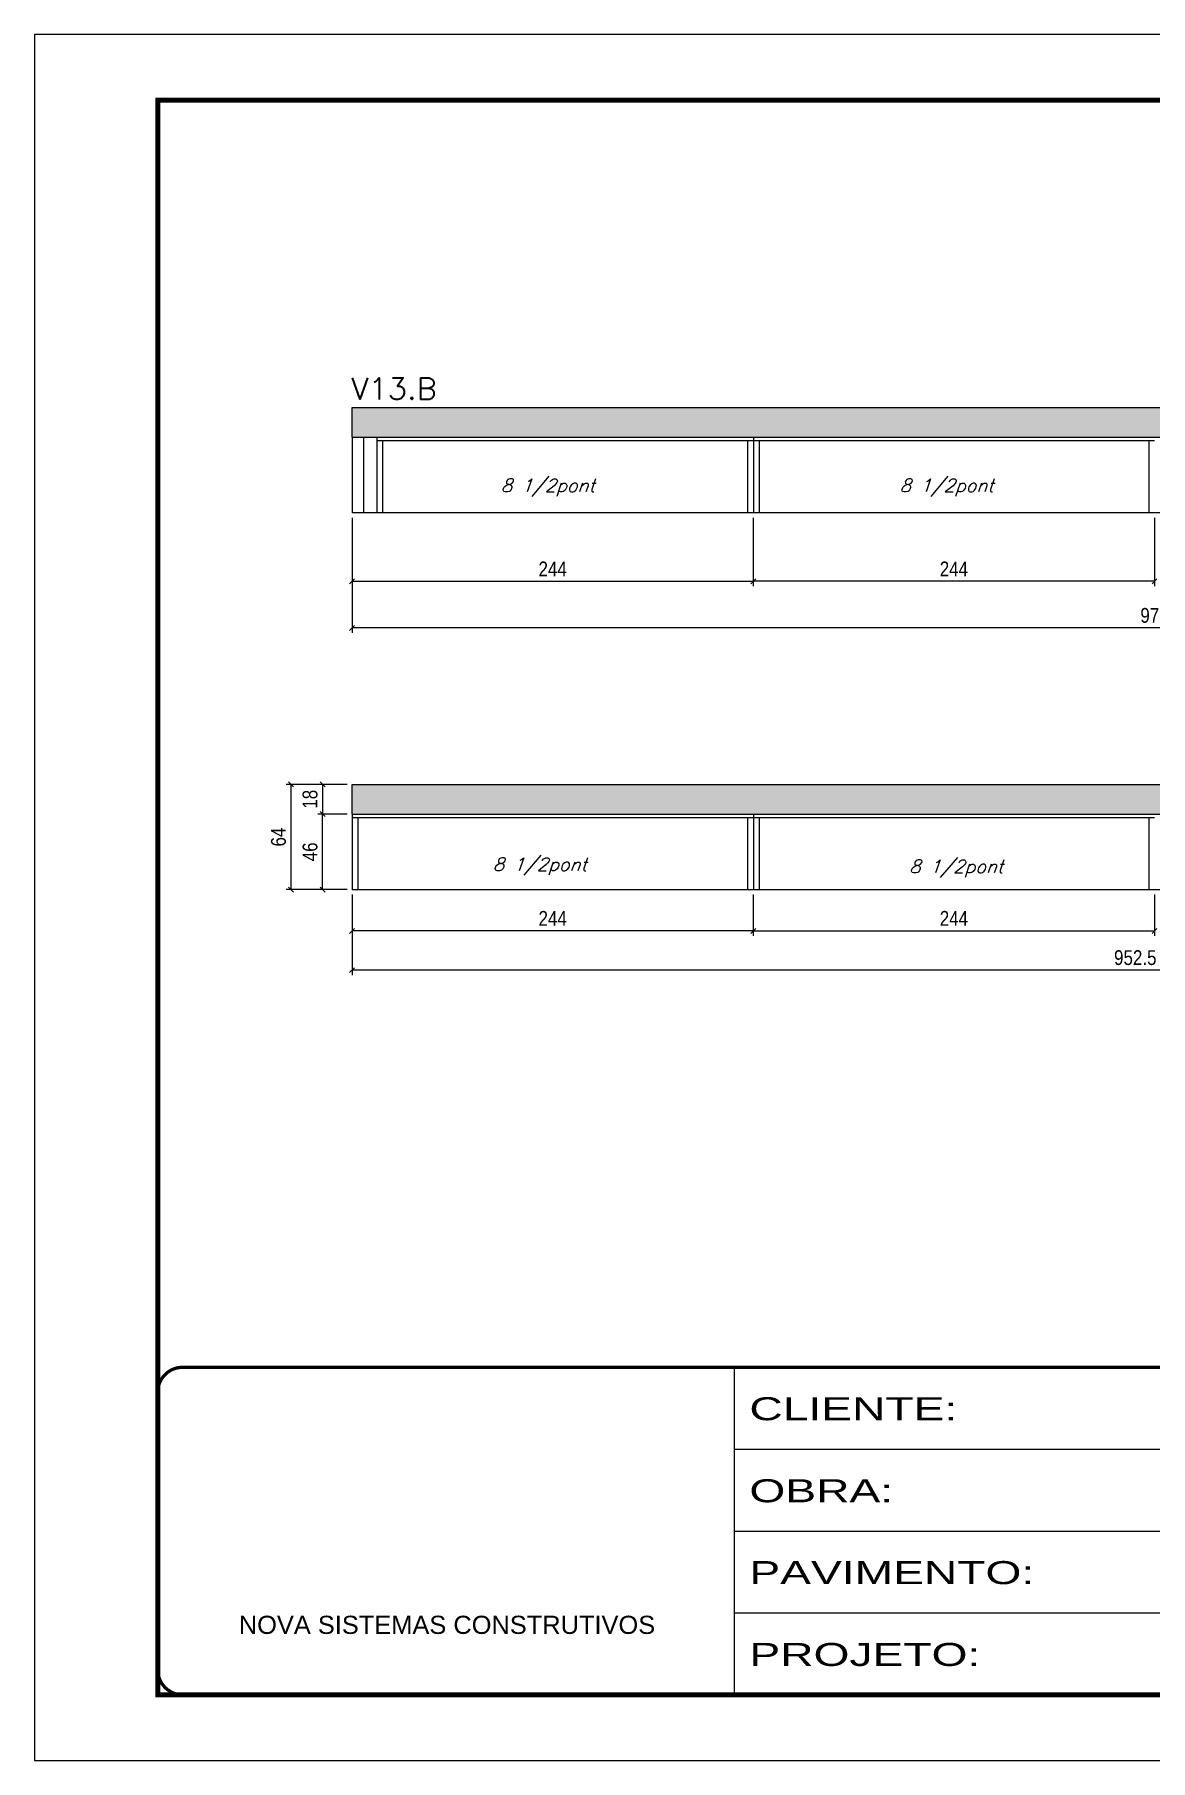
# Model space of a CAD drawing. Extents: x -10448 to -1189, y -11772 to 17235.
# Drawn here: x -7265 to -6586, y 11200 to 12250 of the extents above; entities that cross this region are included whole.
import ezdxf

# ---------------------------------------------------------------- set-up
doc = ezdxf.new("R2010")
doc.units = 0
doc.linetypes.add('CONTINUO', pattern=[0])
doc.linetypes.add('DASHED', pattern=[0.75, 0.5, -0.25])
for name, color, linetype in [('COTA', 241, 'Continuous'), ('Painéis', 200, 'Continuous'), ('SARR_2.2x7', 40, 'Continuous'), ('SARR_3.5x7', 81, 'Continuous'), ('texto', 7, 'Continuous')]:
    doc.layers.add(name, color=color, linetype=linetype)
for name, color, linetype, lineweight in [('Folhas', 255, 'Continuous', 9), ('SARRAFO DE PRESSAO', 251, 'DASHED', 9), ('Texto Seção', 7, 'Continuous', 15)]:
    doc.layers.add(name, color=color, linetype=linetype, lineweight=lineweight)
doc.styles.add('ARIAL', font='arial.ttf')
doc.styles.add('COTA TECNICA-50', font='techl___.ttf', dxfattribs={"height": 9})
doc.styles.add('REGUA-120', font='ROMANS.shx', dxfattribs={"height": 15})
doc.styles.add('Romans', font='romans.shx')
doc.styles.add('Tecnologia', font='')
doc.styles.get('Tecnologia').set_extended_font_data('Forgotten Futurist')
doc.dimstyles.new('COTA PAINEL-50', dxfattribs={"dimtxt": 9, "dimasz": 3, "dimexe": 3, "dimexo": 3, "dimgap": 3, "dimtad": 1, "dimdec": 1, "dimzin": 12, "dimdsep": 46, "dimtxsty": 'COTA TECNICA-50', "dimblk1": 'OBLIQUE', "dimblk2": 'OBLIQUE', "dimsah": 1, "dimcen": 0.9, "dimclrd": 4, "dimclre": 4, "dimclrt": 240, "dimadec": 1, "dimazin": 3, "dimtfac": 1, "dimtdec": 1, "dimtmove": 0, "dimatfit": 3, "dimfxl": 1, "dimtolj": 1, "dimtzin": 12, "dimarcsym": 0})

# ---------------------------------------------------------------- blocks, each defined once
blk = doc.blocks.new('9999999999')
at = {"color": 30, "linetype": 'CONTINUO'}
for p, q in [((98564.6, 34230.2), (98564.6, 34429.4)), ((98564.6, 34379.6), (99584, 34379.6)), ((98564.6, 34329.8), (99488, 34329.8)), ((98564.6, 34280), (99488, 34280))]:
    blk.add_line(p, q, dxfattribs=at)
at = {"color": 30, "linetype": 'CONTINUO', "const_width": 2}
blk.add_lwpolyline([(99584, 34230.2), (99584, 34414.4, 0.414214), (99569, 34429.4), (98229, 34429.4, 0.414214), (98214, 34414.4), (98214, 34245.2, 0.414214), (98229, 34230.2), (99584, 34230.2)], format="xyb", dxfattribs=at)
at = {"layer": 'Folhas'}
blk.add_lwpolyline([(98139, 34190.2), (99624, 34190.2), (99624, 35240.2), (98139, 35240.2)], close=True, dxfattribs=at)
at = {"layer": 'Folhas', "color": 30, "const_width": 3}
blk.add_lwpolyline([(98214, 34230.2), (99584, 34230.2), (99584, 35200.2), (98214, 35200.2)], close=True, dxfattribs=at)
at = {"color": 7, "linetype": 'Continuous', "ltscale": 5, "style": 'ARIAL'}
blk.add_text('NOVA SISTEMAS CONSTRUTIVOS', height=11.059, dxfattribs=at).set_placement((98263.2, 34267.2))
at = {"layer": 'Folhas', "color": 7, "style": 'Tecnologia', "width": 1.5}
for s, p in [('CLIENTE:', (98573.7, 34397.2)), ('OBRA:', (98573.7, 34347.3)), ('PAVIMENTO:', (98573.7, 34297.5)), ('PROJETO:', (98573.7, 34247.7))]:
    blk.add_text(s, height=14, dxfattribs=at).set_placement(p)
blk = doc.blocks.new('_Oblique')
at = {"color": 0, "linetype": 'ByBlock', "lineweight": -2}
blk.add_line((-0.5, -0.5), (0.5, 0.5), dxfattribs=at)
blk = doc.blocks.new('*D330')
at = {"layer": 'COTA', "color": 4, "linetype": 'ByBlock', "lineweight": -2, "transparency": 16777216}
for p, q in [((-6827.7, 11956), (-6827.7, 11914.3)), ((-6583.7, 11956), (-6583.7, 11914.3)), ((-6583.7, 11917.3), (-6827.7, 11917.3))]:
    blk.add_line(p, q, dxfattribs=at)
at = {"layer": 'Defpoints', "color": 0, "linetype": 'ByBlock', "transparency": 16777216}
for p in [(-6827.7, 11959), (-6583.7, 11959), (-6827.7, 11917.3)]:
    blk.add_point(p, dxfattribs=at)
at = {"layer": 'COTA', "color": 4, "linetype": 'ByBlock', "lineweight": -2, "transparency": 16777216, "xscale": 3, "yscale": 3, "zscale": 3, "rotation": 180}
blk.add_blockref('_Oblique', (-6827.7, 11917.3), dxfattribs=at)
at = {"layer": 'COTA', "color": 4, "linetype": 'ByBlock', "lineweight": -2, "transparency": 16777216, "xscale": 3, "yscale": 3, "zscale": 3}
blk.add_blockref('_Oblique', (-6583.7, 11917.3), dxfattribs=at)
at = {"layer": 'COTA', "color": 240, "linetype": 'ByBlock', "transparency": 16777216, "insert": (-6705.7, 11924.8), "char_height": 9, "attachment_point": 5, "style": 'COTA TECNICA-50'}
blk.add_mtext('\\A1;244', dxfattribs=at)
blk = doc.blocks.new('*D332')
at = {"layer": 'COTA', "color": 4, "linetype": 'ByBlock', "lineweight": -2, "transparency": 16777216}
for p, q in [((-7071.7, 11956), (-7071.7, 11914.3)), ((-6827.7, 11956), (-6827.7, 11914.3)), ((-7071.7, 11917.3), (-6827.7, 11917.3))]:
    blk.add_line(p, q, dxfattribs=at)
at = {"layer": 'Defpoints', "color": 0, "linetype": 'ByBlock', "transparency": 16777216}
for p in [(-7071.7, 11959), (-6827.7, 11959), (-6827.7, 11917.3)]:
    blk.add_point(p, dxfattribs=at)
at = {"layer": 'COTA', "color": 4, "linetype": 'ByBlock', "lineweight": -2, "transparency": 16777216, "xscale": 3, "yscale": 3, "zscale": 3, "rotation": 180}
blk.add_blockref('_Oblique', (-7071.7, 11917.3), dxfattribs=at)
at = {"layer": 'COTA', "color": 4, "linetype": 'ByBlock', "lineweight": -2, "transparency": 16777216, "xscale": 3, "yscale": 3, "zscale": 3}
blk.add_blockref('_Oblique', (-6827.7, 11917.3), dxfattribs=at)
at = {"layer": 'COTA', "color": 240, "linetype": 'ByBlock', "transparency": 16777216, "insert": (-6949.7, 11924.8), "char_height": 9, "attachment_point": 5, "style": 'COTA TECNICA-50'}
blk.add_mtext('\\A1;244', dxfattribs=at)
blk = doc.blocks.new('*D1399')
at = {"layer": 'COTA', "color": 4, "linetype": 'ByBlock', "lineweight": -2, "transparency": 16777216}
for p, q in [((-7071.7, 11956), (-7071.7, 11885.9)), ((-6095.7, 11956), (-6095.7, 11885.9)), ((-6095.7, 11888.9), (-7071.7, 11888.9))]:
    blk.add_line(p, q, dxfattribs=at)
at = {"layer": 'Defpoints', "color": 0, "linetype": 'ByBlock', "transparency": 16777216}
for p in [(-7071.7, 11959), (-6095.7, 11959), (-7071.7, 11888.9)]:
    blk.add_point(p, dxfattribs=at)
at = {"layer": 'COTA', "color": 4, "linetype": 'ByBlock', "lineweight": -2, "transparency": 16777216, "xscale": 3, "yscale": 3, "zscale": 3, "rotation": 180}
blk.add_blockref('_Oblique', (-7071.7, 11888.9), dxfattribs=at)
at = {"layer": 'COTA', "color": 4, "linetype": 'ByBlock', "lineweight": -2, "transparency": 16777216, "xscale": 3, "yscale": 3, "zscale": 3}
blk.add_blockref('_Oblique', (-6095.7, 11888.9), dxfattribs=at)
at = {"layer": 'COTA', "color": 240, "linetype": 'ByBlock', "transparency": 16777216, "insert": (-6583.7, 11896.5), "char_height": 9, "attachment_point": 5, "style": 'COTA TECNICA-50'}
blk.add_mtext('\\A1;976', dxfattribs=at)
blk = doc.blocks.new('*D334')
at = {"layer": 'COTA', "color": 4, "linetype": 'ByBlock', "lineweight": -2, "transparency": 16777216}
for p, q in [((-7071.7, 11726.7), (-7071.7, 11701.6)), ((-6827.7, 11726.7), (-6827.7, 11701.6)), ((-6827.7, 11704.6), (-7071.7, 11704.6))]:
    blk.add_line(p, q, dxfattribs=at)
at = {"layer": 'Defpoints', "color": 0, "linetype": 'ByBlock', "transparency": 16777216}
for p in [(-7071.7, 11729.7), (-6827.7, 11729.7), (-7071.7, 11704.6)]:
    blk.add_point(p, dxfattribs=at)
at = {"layer": 'COTA', "color": 4, "linetype": 'ByBlock', "lineweight": -2, "transparency": 16777216, "xscale": 3, "yscale": 3, "zscale": 3, "rotation": 180}
blk.add_blockref('_Oblique', (-7071.7, 11704.6), dxfattribs=at)
at = {"layer": 'COTA', "color": 4, "linetype": 'ByBlock', "lineweight": -2, "transparency": 16777216, "xscale": 3, "yscale": 3, "zscale": 3}
blk.add_blockref('_Oblique', (-6827.7, 11704.6), dxfattribs=at)
at = {"layer": 'COTA', "color": 240, "linetype": 'ByBlock', "transparency": 16777216, "insert": (-6949.7, 11712.2), "char_height": 9, "attachment_point": 5, "style": 'COTA TECNICA-50'}
blk.add_mtext('\\A1;244', dxfattribs=at)
blk = doc.blocks.new('*D335')
at = {"layer": 'COTA', "color": 4, "linetype": 'ByBlock', "lineweight": -2, "transparency": 16777216}
for p, q in [((-6827.7, 11726.7), (-6827.7, 11701.6)), ((-6583.7, 11726.7), (-6583.7, 11701.6)), ((-6827.7, 11704.6), (-6583.7, 11704.6))]:
    blk.add_line(p, q, dxfattribs=at)
at = {"layer": 'Defpoints', "color": 0, "linetype": 'ByBlock', "transparency": 16777216}
for p in [(-6827.7, 11729.7), (-6583.7, 11729.7), (-6583.7, 11704.6)]:
    blk.add_point(p, dxfattribs=at)
at = {"layer": 'COTA', "color": 4, "linetype": 'ByBlock', "lineweight": -2, "transparency": 16777216, "xscale": 3, "yscale": 3, "zscale": 3, "rotation": 180}
blk.add_blockref('_Oblique', (-6827.7, 11704.6), dxfattribs=at)
at = {"layer": 'COTA', "color": 4, "linetype": 'ByBlock', "lineweight": -2, "transparency": 16777216, "xscale": 3, "yscale": 3, "zscale": 3}
blk.add_blockref('_Oblique', (-6583.7, 11704.6), dxfattribs=at)
at = {"layer": 'COTA', "color": 240, "linetype": 'ByBlock', "transparency": 16777216, "insert": (-6705.7, 11712.2), "char_height": 9, "attachment_point": 5, "style": 'COTA TECNICA-50'}
blk.add_mtext('\\A1;244', dxfattribs=at)
blk = doc.blocks.new('*D1400')
at = {"layer": 'COTA', "color": 4, "linetype": 'ByBlock', "lineweight": -2, "transparency": 16777216}
for p, q in [((-7071.7, 11726.7), (-7071.7, 11677.7)), ((-6119.2, 11726.7), (-6119.2, 11677.7)), ((-6119.2, 11680.7), (-7071.7, 11680.7))]:
    blk.add_line(p, q, dxfattribs=at)
at = {"layer": 'Defpoints', "color": 0, "linetype": 'ByBlock', "transparency": 16777216}
for p in [(-7071.7, 11729.7), (-6119.2, 11729.7), (-7071.7, 11680.7)]:
    blk.add_point(p, dxfattribs=at)
at = {"layer": 'COTA', "color": 4, "linetype": 'ByBlock', "lineweight": -2, "transparency": 16777216, "xscale": 3, "yscale": 3, "zscale": 3, "rotation": 180}
blk.add_blockref('_Oblique', (-7071.7, 11680.7), dxfattribs=at)
at = {"layer": 'COTA', "color": 4, "linetype": 'ByBlock', "lineweight": -2, "transparency": 16777216, "xscale": 3, "yscale": 3, "zscale": 3}
blk.add_blockref('_Oblique', (-6119.2, 11680.7), dxfattribs=at)
at = {"layer": 'COTA', "color": 240, "linetype": 'ByBlock', "transparency": 16777216, "insert": (-6595.4, 11688.3), "char_height": 9, "attachment_point": 5, "style": 'COTA TECNICA-50'}
blk.add_mtext('\\A1;952.5', dxfattribs=at)
blk = doc.blocks.new('*D1401')
at = {"layer": 'COTA', "color": 4, "linetype": 'ByBlock', "lineweight": -2, "transparency": 16777216}
for p, q in [((-7074.7, 11793.7), (-7092.6, 11793.7)), ((-7089.6, 11793.7), (-7089.6, 11775.7)), ((-7074.7, 11775.7), (-7092.6, 11775.7))]:
    blk.add_line(p, q, dxfattribs=at)
at = {"layer": 'Defpoints', "color": 0, "linetype": 'ByBlock', "transparency": 16777216}
for p in [(-7071.7, 11793.7), (-7089.6, 11775.7), (-7071.7, 11775.7)]:
    blk.add_point(p, dxfattribs=at)
at = {"layer": 'COTA', "color": 4, "linetype": 'ByBlock', "lineweight": -2, "transparency": 16777216, "xscale": 3, "yscale": 3, "zscale": 3}
for p, rotation in [((-7089.6, 11793.7), 90), ((-7089.6, 11775.7), 270)]:
    blk.add_blockref('_Oblique', p, dxfattribs=dict(at, rotation=rotation))
at = {"layer": 'COTA', "color": 240, "linetype": 'ByBlock', "transparency": 16777216, "insert": (-7097.2, 11784.7), "char_height": 9, "attachment_point": 5, "rotation": 90, "style": 'COTA TECNICA-50'}
blk.add_mtext('\\A1;18', dxfattribs=at)
blk = doc.blocks.new('*D336')
at = {"layer": 'COTA', "color": 4, "linetype": 'ByBlock', "lineweight": -2, "transparency": 16777216}
for p, q in [((-7074.7, 11775.7), (-7092.6, 11775.7)), ((-7089.6, 11729.7), (-7089.6, 11775.7)), ((-7074.7, 11729.7), (-7092.6, 11729.7))]:
    blk.add_line(p, q, dxfattribs=at)
at = {"layer": 'Defpoints', "color": 0, "linetype": 'ByBlock', "transparency": 16777216}
for p in [(-7089.6, 11775.7), (-7071.7, 11775.7), (-7071.7, 11729.7)]:
    blk.add_point(p, dxfattribs=at)
at = {"layer": 'COTA', "color": 4, "linetype": 'ByBlock', "lineweight": -2, "transparency": 16777216, "xscale": 3, "yscale": 3, "zscale": 3}
for p, rotation in [((-7089.6, 11775.7), 90), ((-7089.6, 11729.7), 270)]:
    blk.add_blockref('_Oblique', p, dxfattribs=dict(at, rotation=rotation))
at = {"layer": 'COTA', "color": 240, "linetype": 'ByBlock', "transparency": 16777216, "insert": (-7097.2, 11752.7), "char_height": 9, "attachment_point": 5, "rotation": 90, "style": 'COTA TECNICA-50'}
blk.add_mtext('\\A1;46', dxfattribs=at)
blk = doc.blocks.new('*D337')
at = {"layer": 'COTA', "color": 4, "linetype": 'ByBlock', "lineweight": -2, "transparency": 16777216}
for p, q in [((-7074.7, 11793.7), (-7111.8, 11793.7)), ((-7108.8, 11729.7), (-7108.8, 11793.7)), ((-7074.7, 11729.7), (-7111.8, 11729.7))]:
    blk.add_line(p, q, dxfattribs=at)
at = {"layer": 'Defpoints', "color": 0, "linetype": 'ByBlock', "transparency": 16777216}
for p in [(-7108.8, 11793.7), (-7071.7, 11793.7), (-7071.7, 11729.7)]:
    blk.add_point(p, dxfattribs=at)
at = {"layer": 'COTA', "color": 4, "linetype": 'ByBlock', "lineweight": -2, "transparency": 16777216, "xscale": 3, "yscale": 3, "zscale": 3}
for p, rotation in [((-7108.8, 11793.7), 90), ((-7108.8, 11729.7), 270)]:
    blk.add_blockref('_Oblique', p, dxfattribs=dict(at, rotation=rotation))
at = {"layer": 'COTA', "color": 240, "linetype": 'ByBlock', "transparency": 16777216, "insert": (-7116.4, 11761.7), "char_height": 9, "attachment_point": 5, "rotation": 90, "style": 'COTA TECNICA-50'}
blk.add_mtext('\\A1;64', dxfattribs=at)

msp = doc.modelspace()

# ---------------------------------------------------------------- hatches: boundary and pattern name
at = {"layer": 'COTA', "linetype": 'ByBlock'}
h = msp.add_hatch(dxfattribs=at)
h.set_pattern_fill('AR-CONC', color=256, scale=0.03)
h.set_pattern_definition([(50, (-137912.317, -20294.8075), (5.46554007, -0.47817257), [0.5715, -6.2865]), (355, (-137912.317, -20294.8075), (-1.05730264, 5.73170536), [0.4572, -5.02921753]), (100.4514447, (-137911.8617, -20294.8474), (4.40823741, 5.25353256), [0.48570026, -5.34270734]), (46.1842, (-137912.317, -20293.2835), (8.13237123, -1.26126984), [0.85725, -9.42975]), (96.6355576, (-137911.6395, -20293.389), (7.122124, 7.42278374), [0.7285507, -8.01406824]), (351.184151, (-137912.317, -20293.2835), (7.122124, 7.42278374), [0.685799, -7.54379196]), (21, (-137911.555, -20293.6645), (4.54843174, -3.06795595), [0.5715, -6.2865]), (326, (-137911.555, -20293.6645), (1.85406085, 5.52563898), [0.4572, -5.0292]), (71.451445, (-137911.176, -20293.92), (6.40249258, 2.45768307), [0.48570026, -5.34269813]), (37.5, (-137912.3172, -20294.8075), (0.092658098, 2.536651166), [0, -4.96824, 0, -5.1054, 0, -5.04825]), (7.5, (-137912.3172, -20294.8075), (2.004589875, 3.005417245), [0, -2.91084, 0, -4.85394, 0, -1.92405]), (327.5, (-137914.0164, -20294.8075), (4.067717855, -0.17186232), [0, -1.905, 0, -5.9436, 0, -7.8867]), (317.5, (-137914.7784, -20294.8075), (4.44387544, 0.76279473), [0, -2.4765, 0, -3.94716, 0, -5.6007])])
h.paths.add_polyline_path([(-6095.66, 12005.02), (-6095.66, 12023.02), (-7071.66, 12023.02), (-7071.66, 12005.02)])
h = msp.add_hatch(dxfattribs=at)
h.set_pattern_fill('AR-CONC', color=256, scale=0.03)
h.set_pattern_definition([(50, (-137765.7827, -20734.1277), (5.46554007, -0.47817257), [0.5715, -6.2865]), (355, (-137765.7827, -20734.128), (-1.05730264, 5.73170536), [0.4572, -5.02921753]), (100.4514447, (-137765.327, -20734.1676), (4.40823741, 5.25353256), [0.48570026, -5.34270734]), (46.1842, (-137765.783, -20732.604), (8.13237123, -1.26126984), [0.85725, -9.42975]), (96.6355576, (-137765.105, -20732.709), (7.122124, 7.42278374), [0.7285507, -8.01406824]), (351.184151, (-137765.783, -20732.604), (7.122124, 7.42278374), [0.685799, -7.54379196]), (21, (-137765.0207, -20732.9847), (4.54843174, -3.06795595), [0.5715, -6.2865]), (326, (-137765.0207, -20732.985), (1.85406085, 5.52563898), [0.4572, -5.0292]), (71.451445, (-137764.6417, -20733.2404), (6.40249258, 2.45768307), [0.48570026, -5.34269813]), (37.5, (-137765.7827, -20734.1277), (0.092658098, 2.536651166), [0, -4.96824, 0, -5.1054, 0, -5.04825]), (7.5, (-137765.7827, -20734.1277), (2.004589875, 3.005417245), [0, -2.91084, 0, -4.85394, 0, -1.92405]), (327.5, (-137767.482, -20734.1277), (4.067717855, -0.17186232), [0, -1.905, 0, -5.9436, 0, -7.8867]), (317.5, (-137768.244, -20734.1277), (4.44387544, 0.76279473), [0, -2.4765, 0, -3.94716, 0, -5.6007])])
h.paths.add_polyline_path([(-6119.16, 11775.69), (-6119.16, 11733.69), (-6065.63, 11733.69), (-6065.63, 11776.69), (-5929.13, 11776.69), (-5929.13, 11788.69), (-6092.13, 11788.69), (-6092.13, 11793.69), (-6207.16, 11793.69), (-6583.66, 11793.69), (-7071.66, 11793.69), (-7071.66, 11775.69), (-6583.66, 11775.69)])

# ---------------------------------------------------------------- linework, layer by layer
for p, q in [((-7071.66, 12023.02), (-6095.66, 12023.02)), ((-7071.66, 12005.02), (-7071.66, 12023.02)), ((-7071.66, 11775.69), (-7071.66, 11793.69))]:
    msp.add_line(p, q, dxfattribs=at)
msp.add_lwpolyline([(-7071.66, 11793.69), (-6583.66, 11793.69), (-6195.66, 11793.69)], dxfattribs=at)
at = {"layer": 'Painéis', "linetype": 'Continuous'}
for p, q in [((-7071.66, 12005.02), (-6095.66, 12005.02)), ((-7071.66, 12005.02), (-7071.66, 11959.02)), ((-6827.66, 12005.02), (-6827.66, 11959.02)), ((-6095.66, 11959.02), (-7071.66, 11959.02)), ((-7071.66, 11775.69), (-7071.66, 11729.69)), ((-6827.66, 11775.69), (-6827.66, 11729.69))]:
    msp.add_line(p, q, dxfattribs=at)
for points in [[(-7071.66, 11775.69), (-6583.66, 11775.69), (-6119.16, 11775.69)], [(-6119.16, 11729.69), (-6583.66, 11729.69), (-7071.66, 11729.69)]]:
    msp.add_lwpolyline(points, dxfattribs=at)
at = {"layer": 'SARR_2.2x7', "linetype": 'Continuous'}
for p, q in [((-7064.66, 12005.02), (-7064.66, 11959.02)), ((-6827.66, 12002.82), (-7056.66, 12002.82)), ((-6583.66, 12002.82), (-6827.66, 12002.82)), ((-6827.66, 11773.49), (-7071.66, 11773.49)), ((-6583.66, 11773.49), (-6827.66, 11773.49))]:
    msp.add_line(p, q, dxfattribs=at)
at = {"layer": 'SARR_3.5x7'}
for p, q in [((-7056.66, 12005.02), (-7056.66, 11959.02)), ((-7053.16, 12002.82), (-7053.16, 11959.02)), ((-6831.16, 12002.82), (-6831.16, 11959.02)), ((-6827.66, 12005.02), (-6827.66, 11959.02)), ((-6824.16, 12002.82), (-6824.16, 11959.02)), ((-6587.16, 12002.82), (-6587.16, 11959.02)), ((-7068.16, 11773.49), (-7068.16, 11729.69)), ((-6831.16, 11773.49), (-6831.16, 11729.69)), ((-6824.16, 11773.49), (-6824.16, 11729.69)), ((-6587.16, 11773.49), (-6587.16, 11729.69))]:
    msp.add_line(p, q, dxfattribs=at)

# ---------------------------------------------------------------- block references
at = {"layer": 'SARRAFO DE PRESSAO', "color": 6, "linetype": 'ByBlock'}
msp.add_blockref('9999999999', (-105403.76, -22990.28), dxfattribs=at)

# ---------------------------------------------------------------- texts
at = {"layer": 'texto', "color": 2, "char_height": 8, "attachment_point": 5, "style": 'Romans'}
for insert in [(-6952.66, 11974.3), (-6710.12, 11974.29), (-6957.52, 11743.79), (-6704.31, 11742.5)]:
    msp.add_mtext('{\\Q19;\\C256;8 1/2pont}', dxfattribs=dict(at, insert=insert))
at = {"layer": 'Texto Seção', "style": 'REGUA-120', "width": 1.05}
msp.add_text('V13.B', height=13, dxfattribs=at).set_placement((-7072.23, 12027.97))

# ---------------------------------------------------------------- dimensions: what is measured, and where the dimension line sits
at = {"layer": 'COTA', "linetype": 'ByBlock'}
for base, p1, p2, picture, middle in [((-6827.66, 11917.27), (-7071.66, 11959.02), (-6827.66, 11959.02), '*D332', (-6949.66, 11917.27)), ((-6583.66, 11704.6), (-6827.66, 11729.69), (-6583.66, 11729.69), '*D335', (-6705.66, 11704.6))]:
    dim = msp.add_linear_dim(base=base, p1=p1, p2=p2, angle=180, dimstyle='COTA PAINEL-50', override={"dimarcsym": 1}, dxfattribs=at)
    dim.commit()
    dim.dimension.update_dxf_attribs({"geometry": picture, "text_midpoint": middle, "dimtype": 160})
for base, p1, p2, angle, picture, middle in [((-7071.66, 11888.87), (-6095.66, 11959.02), (-7071.66, 11959.02), 180, '*D1399', (-6583.66, 11896.49)), ((-7108.77, 11793.69), (-7071.66, 11729.69), (-7071.66, 11793.69), 90, '*D337', (-7116.36, 11761.69)), ((-7089.64, 11775.69), (-7071.66, 11793.69), (-7071.66, 11775.69), 90, '*D1401', (-7097.23, 11784.69)), ((-7089.64, 11775.69), (-7071.66, 11729.69), (-7071.66, 11775.69), 90, '*D336', (-7097.24, 11752.69))]:
    dim = msp.add_linear_dim(base=base, p1=p1, p2=p2, angle=angle, dimstyle='COTA PAINEL-50', dxfattribs=at)
    dim.commit()
    dim.dimension.update_dxf_attribs({"geometry": picture, "text_midpoint": middle})
for base, p1, p2, picture, middle in [((-6827.66, 11917.27), (-6583.66, 11959.02), (-6827.66, 11959.02), '*D330', (-6705.66, 11924.83)), ((-7071.66, 11704.6), (-6827.66, 11729.69), (-7071.66, 11729.69), '*D334', (-6949.66, 11712.16)), ((-7071.66, 11680.67), (-6119.16, 11729.69), (-7071.66, 11729.69), '*D1400', (-6595.41, 11688.3))]:
    dim = msp.add_linear_dim(base=base, p1=p1, p2=p2, angle=180, dimstyle='COTA PAINEL-50', override={"dimarcsym": 1}, dxfattribs=at)
    dim.commit()
    dim.dimension.update_dxf_attribs({"geometry": picture, "text_midpoint": middle})

doc.saveas('drawing.dxf')
